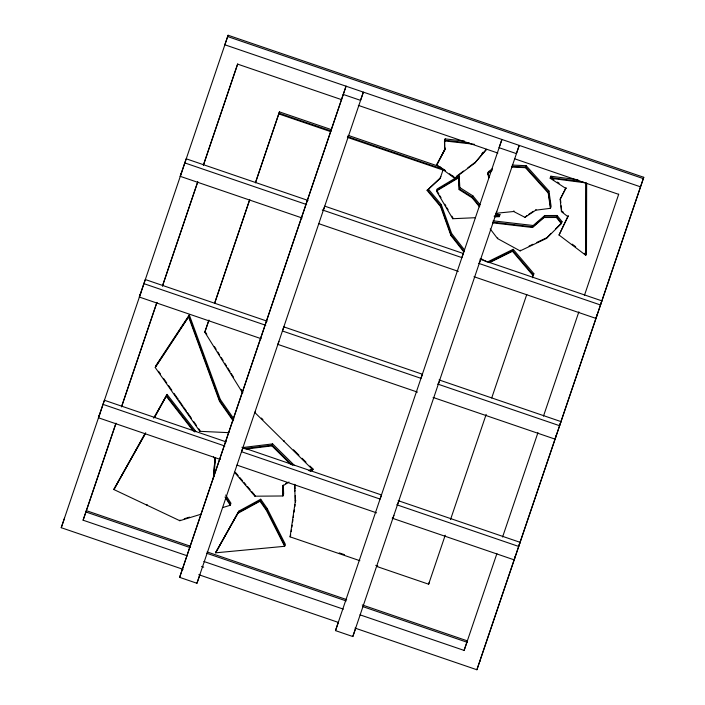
<?xml version="1.0" encoding="UTF-8"?>
<svg xmlns="http://www.w3.org/2000/svg" width="705" height="705" viewBox="0 0 705 705"><rect width="100%" height="100%" fill="white"/><g stroke="black" fill="none" stroke-linecap="round" stroke-linejoin="round"><path stroke-width="1.06" d="M568.195 215.704L559.039 235.029L585.776 255.272L585.97 182.912L550.156 178.215L550.852 176.215L577.977 179.775M586.199 183.326L586.014 254.593L584.295 253.289M586.657 183.106L586.472 253.28L585.776 255.272M213.298 478.739L215.034 457.933L213.694 475.937M213.994 476.739L215.413 457.677M359.876 560.704L290.081 536.849L295.43 500.497L295.263 495.536M291.236 531.614L291.553 529.446M291.861 527.287L292.17 525.128M292.637 521.885L292.945 519.717M293.254 517.558L293.562 515.399M294.029 512.156L294.337 509.988M294.805 506.745L295.113 504.586M295.421 502.427L295.73 500.259M220.321 459.44L98.436 417.783L102.983 404.37L104.402 400.264L226.287 441.92M261.211 338.708L139.334 297.052L143.873 283.639L145.3 279.532L267.177 321.189M302.11 217.977L180.224 176.329L184.772 162.908L186.19 158.801L308.076 200.458M183.124 569.358L61.238 527.701L228.112 35.25L643.762 177.299L479.735 661.537M187.204 555.787L83.102 520.202L115.902 423.361M121.542 406.706L156.818 302.577M162.458 285.913L197.735 181.784M203.375 165.12L237.585 64.111L341.687 99.687M116.025 423.203L85.948 511.989L190.05 547.565M121.568 406.82L156.942 302.419M162.485 286.027L197.752 181.899M203.401 165.234L237.717 63.952M242.661 392.941L204.82 332.178L208.936 320.052M214.567 303.423L249.773 199.48M255.404 182.851L278.995 113.214L330.971 130.971M208.68 320.819L204.82 332.178M214.672 303.15L249.526 200.246M255.51 182.577L279.453 111.901L331.429 129.658M179.625 577.351L346.04 86.213L179.625 577.351L196.942 583.264L199.788 575.051M196.942 583.264L363.366 92.126L360.519 100.348L343.203 94.426M428.473 189.213L441.277 204.617L451.605 233.505L464.56 249.993L463.864 251.993L450.909 235.505L440.59 206.618L427.107 190.394L440.131 178.506L443.242 169.341L440.889 167.446M335.492 630.614L501.916 139.475L499.07 147.697L516.386 153.611L519.233 145.397L352.808 636.536L335.492 630.614L338.338 622.4L198.748 574.698M376.549 566.397L428.631 584.198L445.225 535.21M450.521 519.576L486.168 414.381M491.711 397.981L526.785 294.434M532.434 277.752L533.835 273.672L513.178 249.306L487.305 262.057L480.669 258.541M360.008 614.839L464.11 650.415L496.91 553.575M502.577 537.025L537.95 432.623M543.476 416.126L578.867 311.83M584.41 295.448L618.726 194.166M355.003 628.093L476.888 669.75L643.762 177.299M228.112 35.25L224.816 44.776L640.466 186.825M180.224 176.329L181.643 172.214M139.334 297.052L140.753 292.945M98.436 417.783L99.863 413.676M61.238 527.701L64.534 518.175M83.102 520.202L86.398 510.676L190.5 546.252M228.913 432.667L199.832 431.319L155.25 367.534L155.946 365.534L189.293 314.906L220.242 399.382L233.857 418.867M200.837 514.271L179.81 520.713L113.893 489.543L145.107 433.363M155.25 367.534L188.605 316.906L189.293 314.906M154.589 417.307L167.059 394.395L195.981 431.557M177.537 399.427L177.775 398.739M279.453 111.901L278.757 113.893L330.733 131.659M146.851 505.133L147.089 504.445M199.832 431.319L200.061 430.632L198.81 428.834M233.17 420.867L219.546 401.383L220.242 399.382M179.81 520.713L180.048 520.034M323.322 210.257L324.741 206.151L463.291 253.5L461.872 257.607L322.273 209.905M278.951 341.326L277.885 344.401L417.475 392.112M255.122 411.887L254.884 412.566L312.8 469.777L310.059 471.513M242.952 447.613L241.533 451.72L380.083 499.07L381.502 494.963L241.912 447.261M222.912 507.512L230.271 505.256L230.958 503.255L225.697 495.025M215.633 552.826L238.872 511.134L260.718 499.219L267.16 508.455L285.34 544.295L284.644 546.296L215.633 552.826L238.872 511.134M245.772 449.085L271.918 445.886L272.615 443.894L294.523 465.538M283.331 485.04L283.63 493.976L282.934 495.976L254.884 496.197L255.122 495.509M238.175 513.134L260.03 501.22L260.718 499.219M283.842 441.171L284.08 440.493M284.644 546.296L266.464 510.455L267.16 508.455M282.934 495.976L282.837 485.366L283.172 495.289M294.857 491.253L295.095 490.574M295.43 500.497L295.192 501.185L294.628 484.309M312.8 469.777L313.038 469.098L309.909 466.005M290.081 536.849L290.777 534.857M427.107 190.394L440.369 177.819M486.67 149.31L474.58 163.252L454.566 178.242L436.73 164.97L444.688 150.068L444.467 140.894L445.163 138.894L464.463 141.097M436.73 164.97L445.375 148.068M444.688 150.068L444.705 140.207L469.371 143.018M440.131 178.506L440.819 176.506M347.6 136.655L443.242 169.341L443.004 170.028L347.362 137.343M475.47 217.704L452.733 218.717L436.457 191.011L437.153 189.01L459.131 175.889L459.863 187.609L459.166 189.61L472.165 197.832L479.523 206.847M440.59 206.618L441.277 204.617M454.566 178.242L454.804 177.563M459.166 189.61L458.444 177.889L459.131 175.889M452.733 218.717L452.971 218.03L451.887 216.179M474.58 163.252L486.194 149.451M450.909 235.505L451.605 233.505M472.165 197.832L472.852 195.84L459.863 187.609M488.803 177.854L487.754 173.677L488.442 171.676L492.557 168.68M496.734 211.28L496.047 213.28L513.672 211.5L524.961 217.351L535.756 210.196L550.402 208.327L551.098 206.327L548.913 190.976L526.15 165.675L512.227 165.085M479.188 263.529L480.607 259.422M438.29 384.26L439.717 380.154M392.852 518.404L393.919 515.32M397.4 504.991L398.818 500.885M352.808 636.536L355.655 628.322M494.954 216.832L499.29 216.638L499.977 214.637L495.756 213.897M492.46 222.824L532.495 227.504L533.191 225.512L544.771 215.527L557.126 215.492L562.017 221.652L561.321 223.652L546.296 238.51L520.114 250.892L497.545 238.563L497.783 237.876M550.402 208.327L548.226 192.976L525.463 167.675L526.15 165.675M513.672 211.5L513.91 210.821M489.49 262.648L512.482 251.306L513.178 249.306M524.961 217.351L526.996 215.474M520.114 250.892L520.352 250.213M535.756 210.196L535.994 209.517M548.226 192.976L548.913 190.976M532.495 227.504L544.075 217.519L544.771 215.527M533.835 273.672L533.139 275.673L512.482 251.306M546.296 238.51L551.037 233.373M559.039 235.029L568.204 216.056L567.966 216.743L561.436 211.623L560.167 199.286L565.648 188.297M428.631 584.198L429.327 582.207M561.321 223.652L556.439 217.493L557.126 215.492M561.436 211.623L561.673 210.936L563.304 212.223M464.11 650.415L467.415 640.889L362.273 604.952M597.294 314.263L595.875 318.378L473.989 276.721M556.404 434.994L554.976 439.1L433.099 397.453M515.505 555.725L514.086 559.832L392.2 518.184M476.888 669.75L480.184 660.224M560.167 199.286L566.15 187.812L565.912 188.499L550.156 178.215M436.968 164.283L444.925 149.381M153.672 418.162L167.059 394.395M114.131 488.856L145.724 432.782M154.289 417.571L166.609 395.716L194.853 432.006M113.893 489.543L145.486 433.46M215.871 552.138L238.413 512.447L260.268 500.532L266.701 509.777L284.882 545.608M155.488 366.856L188.843 316.219L219.784 400.696L233.408 420.189M481.674 153.875L483.092 152.236M560.51 223.141L562.017 221.652M555.549 228.913L561.559 222.965L556.677 216.805L544.313 216.84L532.733 226.825L492.698 222.145M456.549 176.259L463.502 171.042M467.856 167.781L474.817 162.564M489.014 177.272L487.983 172.998L492.099 170.002M487.754 173.677L491.861 170.68M528.794 214.285L533.297 211.306M285.578 483.63L287.411 482.476M282.599 486.045L288.997 482.009M308.922 470.667L312.579 468.358M310.297 470.825L313.038 469.098M436.457 191.011L458.444 177.889M488.768 262.427L512.72 250.619L533.377 274.985M529.076 246.08L532.954 244.247M536.84 242.414L546.534 237.832M184.252 518.748L189.513 517.135M243.19 447.49L272.615 443.894M243.824 448.671L272.156 445.207L292.505 465.309M495.65 214.831L499.977 214.637M494.108 216.197L499.528 215.95L495.298 215.21M544.075 217.519L556.439 217.493M511.777 166.398L525.701 166.988L548.464 192.289L550.64 207.64M511.539 167.076L525.463 167.675M444.467 140.894L474.5 144.322M493.156 220.832L533.191 225.512M582.947 181.802L550.393 177.528L553.892 179.81M495.06 215.897L499.29 216.638M227.662 36.563L643.304 178.612M358.343 105.38L497.845 153.055M514.5 158.748L618.602 194.324M348.058 135.342L440.572 166.962M479.955 259.202L601.841 300.85L600.422 304.957L478.536 263.309M184.772 162.908L306.649 204.565M318.775 223.679L458.365 271.381M439.065 379.924L560.942 421.581L559.523 425.688L437.638 384.04M143.873 283.639L265.759 325.296M398.166 500.656L520.052 542.312L518.633 546.419L396.748 504.771M102.983 404.37L224.86 446.027M236.986 465.133L376.576 512.843M339.281 552.896L344.489 554.676M375.739 565.357L377.827 566.071M207.155 551.945L346.657 599.62M206.706 553.258L346.199 600.933M362.855 606.626L466.957 642.202M203.86 561.471L343.353 609.146M201.586 566.476L203.674 567.19M550.852 176.215L552.605 177.352M557.399 182.101L559.144 183.238M443.242 169.341L445.022 170.61M449.464 173.765L453.914 176.929L452.258 175.66M443.762 169.341L445.463 170.601M572.213 244.142L575.668 246.75M261.388 418.065L262.947 419.616M293.474 449.764L298.946 455.183M302.084 458.268L305.996 462.136M271.918 445.886L290.707 464.445M235.391 472.341L238.211 475.655M239.621 477.311L242.441 480.616M243.851 482.273L245.957 484.758M247.367 486.406L250.187 489.719M251.597 491.376L254.417 494.681M234.448 472.2L254.884 496.197M427.345 189.715L440.819 205.939L451.147 234.818L464.101 251.306M472.852 195.84L480.22 204.847M479.761 206.16L472.403 197.153L459.404 188.922L458.673 177.202L436.695 190.324L438.863 194.025M166.371 396.395L193.276 430.966M213.456 456.893L214.796 458.62M490.213 228.94L497.545 238.563M158.581 371.279L160.511 374.038M163.534 378.365L166.794 383.026M168.495 385.459L171.817 390.209M174.065 393.425L175.298 395.197M175.58 395.602L178.092 399.189M179.017 400.51L181.493 404.062M181.855 404.582L183.115 406.38M183.97 407.605L186.446 411.147M187.512 412.663L191.399 418.232M193.787 421.652L196.351 425.318M260.03 501.22L266.464 510.455M225.82 497.254L230.509 504.568M225.001 497.025L230.271 505.256M205.058 331.491L206.803 334.293M214.373 346.446L216.118 349.248M217.863 352.059L219.616 354.862M221.361 357.664L223.106 360.466M224.851 363.278L226.596 366.08M227.759 367.948L230.094 371.685M231.258 373.553L233.584 377.298M241.154 389.451L242.899 392.253M439.946 195.867L441.039 197.717M444.837 204.177L445.921 206.027M447.005 207.869L448.089 209.72M188.605 316.906L219.546 401.383M487.983 172.998L489.041 177.166M560.404 198.599L560.827 202.714M561.145 205.798L561.568 209.914M294.893 484.617L295.043 489.006M445.163 138.894L445.207 140.929M283.851 326.882L282.423 330.989L420.973 378.338L422.401 374.232L283.851 326.882"/></g></svg>
